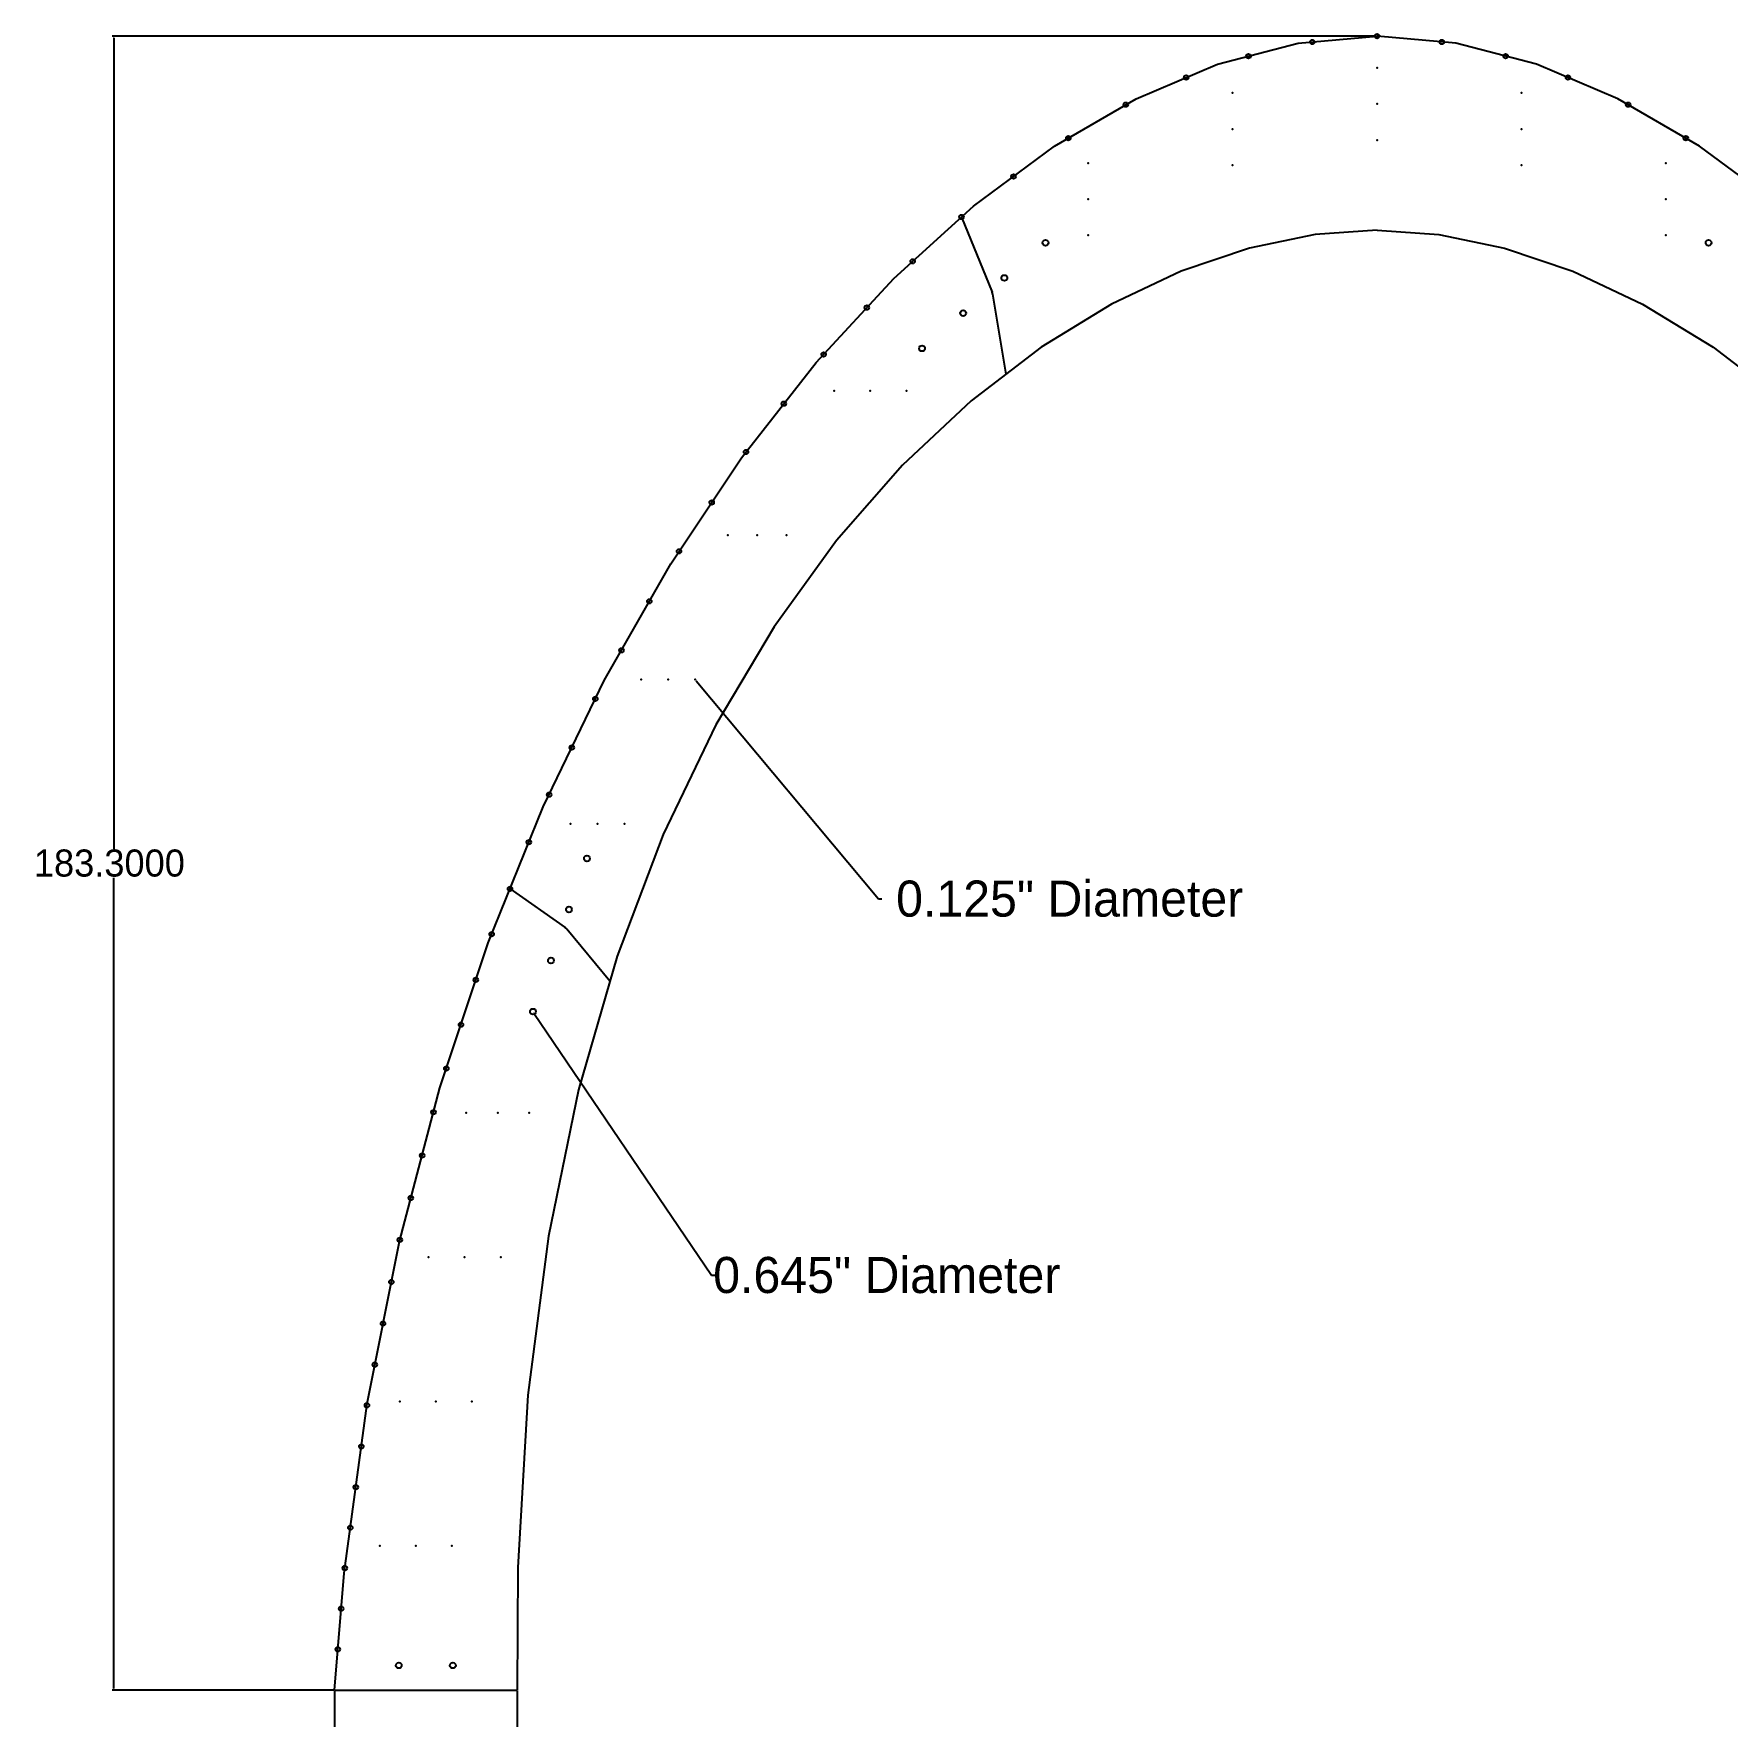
# Model space of a CAD drawing. Extents: x 3 to 355, y 1 to 289.
# Drawn here: x 33.7 to 221.4, y 102.2 to 288.6 of the extents above; entities that cross this region are included whole.
import ezdxf

# ---------------------------------------------------------------- set-up
doc = ezdxf.new("R2010")
doc.units = 0
doc.layers.get('0').update_dxf_attribs({"linetype": 'CONTINUOUS'})
doc.layers.get('DEFPOINTS').update_dxf_attribs({"linetype": 'CONTINUOUS'})
for name, color, linetype in [('ANNOTATION', 7, 'CONTINUOUS'), ('DRILLING', 3, 'CONTINUOUS'), ('RIB_INDICATION', 1, 'CONTINUOUS')]:
    doc.layers.add(name, color=color, linetype=linetype)
doc.dimstyles.get("Standard").update_dxf_attribs({"dimtxt": 0.18, "dimasz": 0.18, "dimexe": 0.18, "dimexo": 0.0625, "dimgap": 0.09, "dimtad": 0, "dimtih": 1, "dimtoh": 1, "dimzin": 0, "dimcen": 0.09, "dimazin": 3, "dimtfac": 1, "dimtofl": 0, "dimtmove": 0, "dimatfit": 3})

# ---------------------------------------------------------------- blocks, each defined once
blk = doc.blocks.new('*U182')
at = {"layer": 'ANNOTATION', "linetype": 'BYBLOCK'}
blk.add_line((127.34, 192.79), (127.7, 192.79), dxfattribs=at)
blk.add_lwpolyline([(107.14, 216.96), (127.34, 192.79)], dxfattribs=at)
at = {"layer": 'ANNOTATION'}
blk.add_solid([(107.12, 216.94), (107.03, 217.09), (107.17, 216.98)], dxfattribs=at)
blk.add_text(' 0.125" Diameter', height=4, dxfattribs=at).set_placement((127.79, 190.82))
blk = doc.blocks.new('*U185')
at = {"layer": 'ANNOTATION', "linetype": 'BYBLOCK'}
blk.add_line((108.83, 151.08), (109.19, 151.08), dxfattribs=at)
blk.add_lwpolyline([(89.14, 180.14), (108.83, 151.08)], dxfattribs=at)
at = {"layer": 'ANNOTATION'}
blk.add_solid([(89.11, 180.13), (89.04, 180.29), (89.16, 180.16)], dxfattribs=at)
blk.add_text('0.645" Diameter', height=4, dxfattribs=at).set_placement((109.01, 149.11))
blk = doc.blocks.new('*U89')
at = {"layer": 'DRILLING'}
blk.add_point((0, 0), dxfattribs=at)
blk = doc.blocks.new('*U91')
at = {"layer": 'DRILLING', "color": 0, "linetype": 'BYBLOCK'}
for p in [(0, 0), (4, 0), (8, 0)]:
    blk.add_blockref('*U89', p, dxfattribs=at)
blk = doc.blocks.new('*U92')
at = {"layer": 'DRILLING'}
blk.add_point((0, 0), dxfattribs=at)
blk = doc.blocks.new('*U93')
at = {"layer": 'DRILLING', "color": 0, "linetype": 'BYBLOCK'}
for p in [(0, 0), (4, 0), (8, 0)]:
    blk.add_blockref('*U92', p, dxfattribs=at)
blk = doc.blocks.new('*U94')
at = {"layer": 'DRILLING'}
blk.add_point((0, 0), dxfattribs=at)
blk = doc.blocks.new('*U95')
at = {"layer": 'DRILLING', "color": 0, "linetype": 'BYBLOCK'}
for p in [(0, 0), (4, 0), (8, 0)]:
    blk.add_blockref('*U94', p, dxfattribs=at)
blk = doc.blocks.new('*U96')
at = {"layer": 'DRILLING'}
blk.add_point((0, 0), dxfattribs=at)
blk = doc.blocks.new('*U97')
at = {"layer": 'DRILLING', "color": 0, "linetype": 'BYBLOCK'}
for p in [(0, 0), (3.5, 0), (7, 0)]:
    blk.add_blockref('*U96', p, dxfattribs=at)
blk = doc.blocks.new('*U98')
at = {"layer": 'DRILLING'}
blk.add_point((0, 0), dxfattribs=at)
blk = doc.blocks.new('*U99')
at = {"layer": 'DRILLING', "color": 0, "linetype": 'BYBLOCK'}
for p in [(0, 0), (3, 0), (6, 0)]:
    blk.add_blockref('*U98', p, dxfattribs=at)
blk = doc.blocks.new('*U100')
at = {"layer": 'DRILLING'}
blk.add_point((0, 0), dxfattribs=at)
blk = doc.blocks.new('*U101')
at = {"layer": 'DRILLING', "color": 0, "linetype": 'BYBLOCK'}
for p in [(0, 0), (3, 0), (6, 0)]:
    blk.add_blockref('*U100', p, dxfattribs=at)
blk = doc.blocks.new('*U102')
at = {"layer": 'DRILLING'}
blk.add_point((0, 0), dxfattribs=at)
blk = doc.blocks.new('*U103')
at = {"layer": 'DRILLING', "color": 0, "linetype": 'BYBLOCK'}
for p in [(0, 0), (3.25, 0), (6.5, 0)]:
    blk.add_blockref('*U102', p, dxfattribs=at)
blk = doc.blocks.new('*U104')
at = {"layer": 'DRILLING'}
blk.add_point((0, 0), dxfattribs=at)
blk = doc.blocks.new('*U105')
at = {"layer": 'DRILLING', "color": 0, "linetype": 'BYBLOCK'}
for p in [(0, 0), (4, 0), (8, 0)]:
    blk.add_blockref('*U104', p, dxfattribs=at)
blk = doc.blocks.new('*U106')
at = {"layer": 'DRILLING'}
blk.add_point((0, 0), dxfattribs=at)
blk = doc.blocks.new('*U107')
at = {"layer": 'DRILLING', "color": 0, "linetype": 'BYBLOCK'}
for p in [(0, 0), (4, 0), (8, 0)]:
    blk.add_blockref('*U106', p, dxfattribs=at)
blk = doc.blocks.new('*U108')
at = {"layer": 'DRILLING'}
blk.add_point((0, 0), dxfattribs=at)
blk = doc.blocks.new('*U109')
at = {"layer": 'DRILLING', "color": 0, "linetype": 'BYBLOCK'}
for p in [(0, 0), (4, 0), (8, 0)]:
    blk.add_blockref('*U108', p, dxfattribs=at)
blk = doc.blocks.new('*U110')
at = {"layer": 'DRILLING'}
blk.add_point((0, 0), dxfattribs=at)
blk = doc.blocks.new('*U111')
at = {"layer": 'DRILLING', "color": 0, "linetype": 'BYBLOCK'}
for p in [(0, 0), (4, 0), (8, 0)]:
    blk.add_blockref('*U110', p, dxfattribs=at)
blk = doc.blocks.new('*U128')
at = {"layer": 'DRILLING'}
blk.add_point((0, 0), dxfattribs=at)
blk = doc.blocks.new('*U129')
at = {"layer": 'DRILLING', "color": 0, "linetype": 'BYBLOCK'}
for p in [(0, 0), (4, 0), (8, 0)]:
    blk.add_blockref('*U128', p, dxfattribs=at)
blk = doc.blocks.new('*U130')
at = {"layer": 'DRILLING'}
blk.add_point((0, 0), dxfattribs=at)
blk = doc.blocks.new('*U131')
at = {"layer": 'DRILLING', "color": 0, "linetype": 'BYBLOCK'}
for p in [(0, 0), (4, 0), (8, 0)]:
    blk.add_blockref('*U130', p, dxfattribs=at)
blk = doc.blocks.new('*U187')
at = {"layer": 'ANNOTATION', "color": 0}
blk.add_text('183.3000', height=3, dxfattribs=at).set_placement((33.74, 195.26))
blk = doc.blocks.new('*D174')
at = {"layer": 'ANNOTATION', "color": 0}
for p, q in [((182.5, 288.39), (42.42, 288.39)), ((42.6, 288.21), (42.6, 198.35)), ((42.6, 105.27), (42.6, 195.13)), ((66.98, 105.09), (42.42, 105.09))]:
    blk.add_line(p, q, dxfattribs=at)
for points in [[(42.57, 288.21), (42.63, 288.21), (42.6, 288.39)], [(42.57, 105.27), (42.63, 105.27), (42.6, 105.09)]]:
    blk.add_solid(points, dxfattribs=at)
at = {"layer": 'DEFPOINTS', "color": 0}
for p in [(42.6, 288.39), (182.56, 288.39), (67.04, 105.09)]:
    blk.add_point(p, dxfattribs=at)
blk.add_blockref('*U187', (0, 0))
blk = doc.blocks.new('*U186')
at = {"layer": 'ANNOTATION', "color": 0}
blk.add_text('20.2499', height=3, dxfattribs=at).set_placement((69.66, 96.88))
blk = doc.blocks.new('*D175')
at = {"layer": 'ANNOTATION', "color": 0}
for p, q in [((67.04, 105.03), (67.04, 98.18)), ((87.29, 105.03), (87.29, 98.18)), ((67.22, 98.36), (69.65, 98.36)), ((87.11, 98.36), (84.69, 98.36))]:
    blk.add_line(p, q, dxfattribs=at)
for points in [[(67.22, 98.39), (67.22, 98.33), (67.04, 98.36)], [(87.11, 98.39), (87.11, 98.33), (87.29, 98.36)]]:
    blk.add_solid(points, dxfattribs=at)
at = {"layer": 'DEFPOINTS', "color": 0}
for p in [(67.04, 105.09), (87.29, 105.09), (87.29, 98.36)]:
    blk.add_point(p, dxfattribs=at)
blk.add_blockref('*U186', (0, 0))

msp = doc.modelspace()

# ---------------------------------------------------------------- linework, layer by layer
for p, q in [((136.523, 268.342), (139.916, 260.02)), ((141.456, 250.942), (139.976, 259.807)), ((86.497, 193.897), (92.606, 189.6)), ((97.565, 183.666), (92.801, 189.419)), ((67.045, 105.094), (87.294, 105.094))]:
    msp.add_line(p, q)
for points in [[(67.045, 105.094), (68.122, 118.082), (70.674, 136.882), (74.242, 154.822), (78.74, 171.853), (84.08, 187.926), (90.178, 202.992), (96.947, 217.004), (104.301, 229.912), (112.153, 241.667), (120.417, 252.222), (129.007, 261.527), (137.837, 269.534), (146.82, 276.194), (155.871, 281.459), (164.902, 285.279), (173.829, 287.607), (182.564, 288.394), (182.564, 288.394)], [(298.083, 105.094), (297.005, 118.082), (294.453, 136.882), (290.885, 154.822), (286.388, 171.853), (281.047, 187.926), (274.949, 202.992), (268.18, 217.004), (260.826, 229.912), (252.974, 241.667), (244.71, 252.222), (236.12, 261.527), (227.29, 269.534), (218.307, 276.194), (209.256, 281.459), (200.225, 285.279), (191.299, 287.607), (182.564, 288.394), (182.564, 288.394)], [(182.564, 266.892), (175.699, 266.403), (168.433, 264.902), (160.872, 262.344), (153.134, 258.691), (145.332, 253.911), (137.581, 247.973), (129.992, 240.85), (122.678, 232.513), (115.748, 222.934), (109.312, 212.083), (103.483, 199.933), (98.37, 186.456), (94.087, 171.622), (90.747, 155.406), (88.463, 137.78), (87.347, 118.684), (87.294, 105.094)], [(182.564, 266.892), (189.428, 266.403), (196.694, 264.902), (204.255, 262.344), (211.994, 258.691), (219.796, 253.911), (227.547, 247.973), (235.135, 240.85), (242.449, 232.513), (249.379, 222.934), (255.815, 212.083), (261.645, 199.933), (266.757, 186.456), (271.04, 171.622), (274.38, 155.406), (276.664, 137.78), (277.78, 118.684), (277.833, 105.094)]]:
    msp.add_lwpolyline(points)
for points in [[(139.976, 259.807, 0), (139.976, 259.808, 0), (139.975, 259.81, 0), (139.975, 259.812, 0), (139.975, 259.814, 0), (139.974, 259.815, 0), (139.974, 259.817, 0), (139.974, 259.819, 0), (139.974, 259.82, 0), (139.973, 259.822, 0), (139.973, 259.824, 0), (139.973, 259.826, 0), (139.972, 259.827, 0), (139.972, 259.829, 0), (139.972, 259.831, 0), (139.971, 259.832, 0), (139.971, 259.834, 0), (139.971, 259.836, 0), (139.97, 259.838, 0), (139.97, 259.839, 0), (139.97, 259.841, 0), (139.969, 259.843, 0), (139.969, 259.844, 0), (139.969, 259.846, 0), (139.968, 259.848, 0), (139.968, 259.85, 0), (139.967, 259.851, 0), (139.967, 259.853, 0), (139.967, 259.855, 0), (139.966, 259.856, 0), (139.966, 259.858, 0), (139.966, 259.86, 0), (139.965, 259.862, 0), (139.965, 259.863, 0), (139.964, 259.865, 0), (139.964, 259.867, 0), (139.964, 259.868, 0), (139.963, 259.87, 0), (139.963, 259.872, 0), (139.962, 259.873, 0), (139.962, 259.875, 0), (139.962, 259.877, 0), (139.961, 259.879, 0), (139.961, 259.88, 0), (139.96, 259.882, 0), (139.96, 259.884, 0), (139.96, 259.885, 0), (139.959, 259.887, 0), (139.959, 259.889, 0), (139.958, 259.89, 0), (139.958, 259.892, 0), (139.957, 259.894, 0), (139.957, 259.895, 0), (139.956, 259.897, 0), (139.956, 259.899, 0), (139.956, 259.901, 0), (139.955, 259.902, 0), (139.955, 259.904, 0), (139.954, 259.906, 0), (139.954, 259.907, 0), (139.953, 259.909, 0), (139.953, 259.911, 0), (139.952, 259.912, 0), (139.952, 259.914, 0), (139.951, 259.916, 0), (139.951, 259.917, 0), (139.95, 259.919, 0), (139.95, 259.921, 0), (139.949, 259.922, 0), (139.949, 259.924, 0), (139.948, 259.926, 0), (139.948, 259.927, 0), (139.947, 259.929, 0), (139.947, 259.931, 0), (139.946, 259.932, 0), (139.946, 259.934, 0), (139.945, 259.936, 0), (139.945, 259.937, 0), (139.944, 259.939, 0), (139.944, 259.941, 0), (139.943, 259.942, 0), (139.943, 259.944, 0), (139.942, 259.946, 0), (139.942, 259.947, 0), (139.941, 259.949, 0), (139.941, 259.951, 0), (139.94, 259.952, 0), (139.94, 259.954, 0), (139.939, 259.956, 0), (139.939, 259.957, 0), (139.938, 259.959, 0), (139.937, 259.961, 0), (139.937, 259.962, 0), (139.936, 259.964, 0), (139.936, 259.966, 0), (139.935, 259.967, 0), (139.935, 259.969, 0), (139.934, 259.971, 0), (139.933, 259.972, 0), (139.933, 259.974, 0), (139.932, 259.976, 0), (139.932, 259.977, 0), (139.931, 259.979, 0), (139.931, 259.98, 0), (139.93, 259.982, 0), (139.929, 259.984, 0), (139.929, 259.985, 0), (139.928, 259.987, 0), (139.928, 259.989, 0), (139.927, 259.99, 0), (139.926, 259.992, 0), (139.926, 259.994, 0), (139.925, 259.995, 0), (139.925, 259.997, 0), (139.924, 259.998, 0), (139.923, 260, 0), (139.923, 260.002, 0), (139.922, 260.003, 0), (139.921, 260.005, 0), (139.921, 260.007, 0), (139.92, 260.008, 0), (139.919, 260.01, 0), (139.919, 260.011, 0), (139.918, 260.013, 0), (139.918, 260.015, 0), (139.917, 260.016, 0), (139.916, 260.018, 0), (139.916, 260.02, 0)], [(92.801, 189.419, 0), (92.8, 189.421, 0), (92.799, 189.423, 0), (92.797, 189.424, 0), (92.796, 189.426, 0), (92.795, 189.427, 0), (92.793, 189.429, 0), (92.792, 189.431, 0), (92.79, 189.432, 0), (92.789, 189.434, 0), (92.788, 189.435, 0), (92.786, 189.437, 0), (92.785, 189.439, 0), (92.784, 189.44, 0), (92.782, 189.442, 0), (92.781, 189.443, 0), (92.779, 189.445, 0), (92.778, 189.446, 0), (92.777, 189.448, 0), (92.775, 189.449, 0), (92.774, 189.451, 0), (92.772, 189.453, 0), (92.771, 189.454, 0), (92.77, 189.456, 0), (92.768, 189.457, 0), (92.767, 189.459, 0), (92.766, 189.46, 0), (92.764, 189.462, 0), (92.763, 189.463, 0), (92.761, 189.465, 0), (92.76, 189.466, 0), (92.758, 189.468, 0), (92.757, 189.47, 0), (92.755, 189.471, 0), (92.754, 189.473, 0), (92.752, 189.474, 0), (92.751, 189.476, 0), (92.75, 189.477, 0), (92.748, 189.479, 0), (92.747, 189.48, 0), (92.745, 189.482, 0), (92.744, 189.483, 0), (92.742, 189.485, 0), (92.741, 189.486, 0), (92.739, 189.488, 0), (92.738, 189.489, 0), (92.736, 189.491, 0), (92.735, 189.492, 0), (92.733, 189.493, 0), (92.732, 189.495, 0), (92.73, 189.496, 0), (92.729, 189.498, 0), (92.727, 189.499, 0), (92.726, 189.501, 0), (92.724, 189.502, 0), (92.723, 189.504, 0), (92.721, 189.505, 0), (92.72, 189.507, 0), (92.718, 189.508, 0), (92.717, 189.509, 0), (92.715, 189.511, 0), (92.714, 189.512, 0), (92.712, 189.514, 0), (92.711, 189.515, 0), (92.709, 189.517, 0), (92.707, 189.518, 0), (92.706, 189.519, 0), (92.704, 189.521, 0), (92.703, 189.522, 0), (92.701, 189.524, 0), (92.7, 189.525, 0), (92.698, 189.527, 0), (92.697, 189.528, 0), (92.695, 189.529, 0), (92.694, 189.531, 0), (92.692, 189.532, 0), (92.69, 189.533, 0), (92.689, 189.535, 0), (92.687, 189.536, 0), (92.686, 189.538, 0), (92.684, 189.539, 0), (92.682, 189.54, 0), (92.681, 189.542, 0), (92.679, 189.543, 0), (92.678, 189.544, 0), (92.676, 189.546, 0), (92.674, 189.547, 0), (92.673, 189.549, 0), (92.671, 189.55, 0), (92.67, 189.551, 0), (92.668, 189.553, 0), (92.666, 189.554, 0), (92.665, 189.555, 0), (92.663, 189.557, 0), (92.662, 189.558, 0), (92.66, 189.559, 0), (92.658, 189.56, 0), (92.657, 189.562, 0), (92.655, 189.563, 0), (92.653, 189.564, 0), (92.652, 189.566, 0), (92.65, 189.567, 0), (92.648, 189.568, 0), (92.647, 189.57, 0), (92.645, 189.571, 0), (92.643, 189.572, 0), (92.642, 189.573, 0), (92.64, 189.575, 0), (92.638, 189.576, 0), (92.637, 189.577, 0), (92.635, 189.579, 0), (92.633, 189.58, 0), (92.632, 189.581, 0), (92.63, 189.582, 0), (92.628, 189.584, 0), (92.627, 189.585, 0), (92.625, 189.586, 0), (92.623, 189.587, 0), (92.622, 189.589, 0), (92.62, 189.59, 0), (92.618, 189.591, 0), (92.617, 189.592, 0), (92.615, 189.593, 0), (92.613, 189.595, 0), (92.612, 189.596, 0), (92.61, 189.597, 0), (92.608, 189.598, 0), (92.606, 189.6, 0)]]:
    msp.add_polyline3d(points)
at = {"layer": 'DRILLING'}
for centre in [(145.83, 265.491), (219.298, 265.491), (141.27, 261.592), (136.71, 257.692), (132.15, 253.793), (95.023, 197.27), (93.029, 191.611), (91.034, 185.952), (89.039, 180.294), (74.169, 107.844), (80.169, 107.844)]:
    msp.add_circle(centre, 0.323, dxfattribs=at)
at = {"layer": 'RIB_INDICATION'}
for centre in [(175.387, 287.748), (182.564, 288.394), (189.74, 287.748), (168.313, 286.169), (196.815, 286.169), (161.412, 283.803), (203.715, 283.803), (154.735, 280.798), (210.392, 280.798), (148.353, 277.085), (216.775, 277.085), (142.292, 272.837), (136.523, 268.342), (131.115, 263.438), (126.039, 258.311), (121.248, 253.122), (116.842, 247.656), (112.652, 242.304), (108.849, 236.721), (105.226, 231.297), (101.936, 225.761), (98.841, 220.328), (95.957, 214.954), (93.348, 209.553), (90.827, 204.335), (88.59, 199.068), (86.497, 193.897), (84.466, 188.878), (82.713, 183.81), (81.061, 178.84), (79.45, 173.992), (78.027, 169.154), (76.758, 164.348), (75.514, 159.639), (74.291, 155.008), (73.349, 150.332), (72.432, 145.724), (71.527, 141.172), (70.644, 136.659), (70.027, 132.112), (69.414, 127.601), (68.805, 123.112), (68.196, 118.63), (67.794, 114.127), (67.42, 109.618)]:
    msp.add_circle(centre, 0.25, dxfattribs=at)

# ---------------------------------------------------------------- block references
for name in ['*U182', '*U185']:
    msp.add_blockref(name, (0, 0))
at = {"layer": 'DRILLING', "rotation": 270}
for name, p in [('*U111', (182.564, 284.88)), ('*U109', (166.564, 282.095)), ('*U107', (150.564, 274.322))]:
    msp.add_blockref(name, p, dxfattribs=at)
at = {"layer": 'DRILLING', "xscale": -1, "rotation": 90}
for name, p in [('*U131', (198.564, 282.095)), ('*U129', (214.564, 274.322))]:
    msp.add_blockref(name, p, dxfattribs=at)
at = {"layer": 'DRILLING'}
for name, p in [('*U105', (122.413, 249.094)), ('*U103', (110.636, 233.094)), ('*U101', (101.027, 217.094)), ('*U99', (93.186, 201.094)), ('*U97', (81.631, 169.094)), ('*U95', (77.467, 153.094)), ('*U93', (74.285, 137.094)), ('*U91', (72.063, 121.094))]:
    msp.add_blockref(name, p, dxfattribs=at)

# ---------------------------------------------------------------- dimensions: what is measured, and where the dimension line sits
at = {"layer": 'ANNOTATION'}
dim = msp.add_linear_dim(base=(42.602, 288.394), p1=(67.045, 105.094), p2=(182.564, 288.394), angle=90, dimstyle='Standard', override={"dimtxt": 3}, dxfattribs=at)
dim.commit()
dim.dimension.update_dxf_attribs({"geometry": '*D174', "text_midpoint": (42.602, 196.744)})
dim = msp.add_linear_dim(base=(87.294, 98.359), p1=(67.045, 105.094), p2=(87.294, 105.094), dimstyle='Standard', override={"dimtxt": 3}, dxfattribs=at)
dim.commit()
dim.dimension.update_dxf_attribs({"geometry": '*D175', "text_midpoint": (77.169, 98.359)})

doc.saveas('drawing.dxf')
